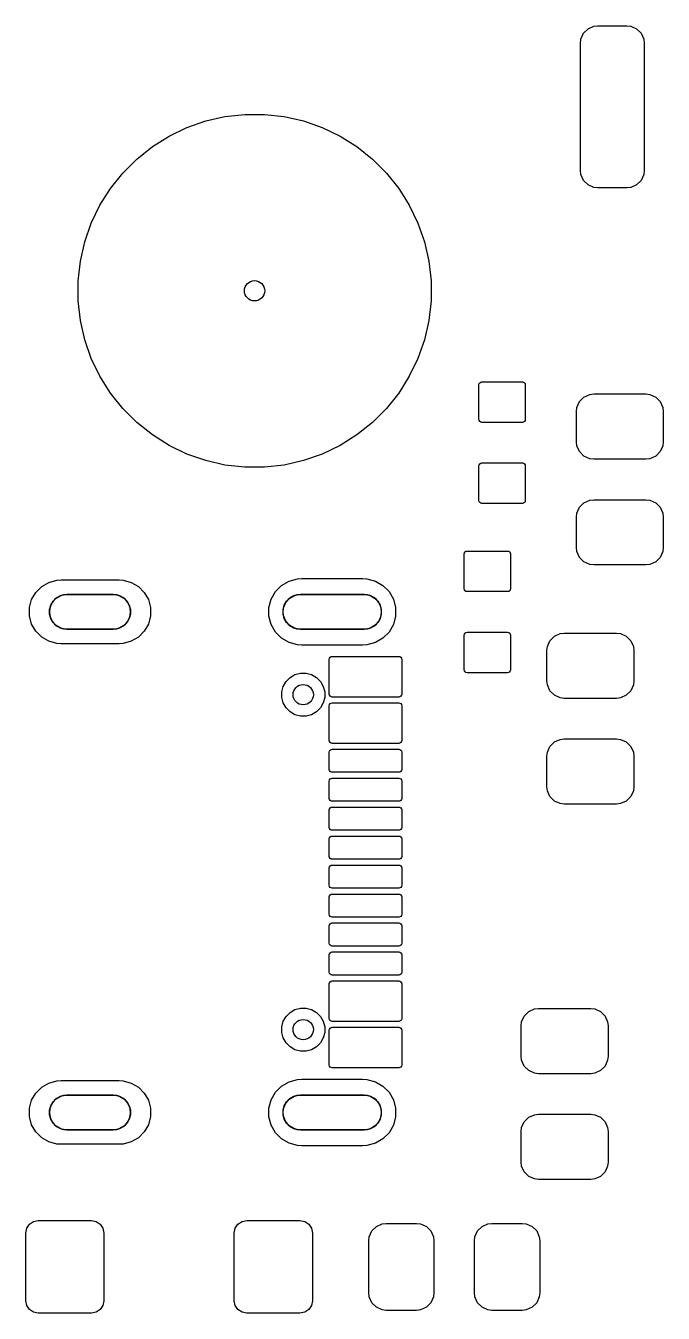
# Model space of a CAD drawing. Extents: x 4.87 to 6.73, y -4.84 to -2.9.
# Drawn here: x 4.871 to 5.304, y -3.771 to -2.897 of the extents above; entities that cross this region are included whole.
import ezdxf

# ---------------------------------------------------------------- set-up
doc = ezdxf.new("R2010")
doc.units = 0
doc.header["$MEASUREMENT"] = 0
doc.layers.add('BLACK', color=7, linetype='CONTINUOUS')

msp = doc.modelspace()

# ---------------------------------------------------------------- linework, layer by layer
at = {"layer": 'BLACK', "linetype": 'CONTINUOUS'}
for p, q in [((5.24848, -2.90576), (5.25024, -2.90179)), ((5.25024, -2.90179), (5.25331, -2.89872)), ((5.25331, -2.89872), (5.25728, -2.89697)), ((5.25728, -2.89697), (5.25998, -2.89665)), ((5.25998, -2.89665), (5.27967, -2.89665)), ((5.27967, -2.89665), (5.28237, -2.89697)), ((5.28237, -2.89697), (5.28634, -2.89872)), ((5.28634, -2.89872), (5.28941, -2.90179)), ((5.28941, -2.90179), (5.29116, -2.90576)), ((5.24817, -2.90846), (5.24848, -2.90576)), ((5.24817, -2.99508), (5.24817, -2.90846)), ((5.29116, -2.90576), (5.29148, -2.90846)), ((5.29148, -2.90846), (5.29148, -2.99508)), ((4.98076, -2.96579), (4.99347, -2.96135)), ((4.99347, -2.96135), (5.0066, -2.95835)), ((5.0066, -2.95835), (5.01998, -2.95684)), ((5.01998, -2.95684), (5.03345, -2.95684)), ((5.03345, -2.95684), (5.04683, -2.95835)), ((5.04683, -2.95835), (5.05995, -2.96135)), ((5.05995, -2.96135), (5.07266, -2.96579)), ((4.95723, -2.9788), (4.96863, -2.97164)), ((4.96863, -2.97164), (4.98076, -2.96579)), ((5.07266, -2.96579), (5.0848, -2.97164)), ((5.0848, -2.97164), (5.0962, -2.9788)), ((4.9467, -2.9872), (4.95723, -2.9788)), ((5.0962, -2.9788), (5.10673, -2.9872)), ((4.93718, -2.99672), (4.9467, -2.9872)), ((5.10673, -2.9872), (5.11625, -2.99672)), ((4.92878, -3.00725), (4.93718, -2.99672)), ((5.11625, -2.99672), (5.12464, -3.00725)), ((5.24848, -2.99778), (5.24817, -2.99508)), ((5.25024, -3.00175), (5.24848, -2.99778)), ((5.29116, -2.99778), (5.28941, -3.00175)), ((5.29148, -2.99508), (5.29116, -2.99778)), ((4.92162, -3.01865), (4.92878, -3.00725)), ((5.12464, -3.00725), (5.13181, -3.01865)), ((5.25331, -3.00482), (5.25024, -3.00175)), ((5.25728, -3.00658), (5.25331, -3.00482)), ((5.25998, -3.00689), (5.25728, -3.00658)), ((5.27967, -3.00689), (5.25998, -3.00689)), ((5.28237, -3.00658), (5.27967, -3.00689)), ((5.28634, -3.00482), (5.28237, -3.00658)), ((5.28941, -3.00175), (5.28634, -3.00482)), ((4.91577, -3.03078), (4.92162, -3.01865)), ((5.13181, -3.01865), (5.13765, -3.03078)), ((4.91133, -3.04349), (4.91577, -3.03078)), ((5.13765, -3.03078), (5.1421, -3.04349)), ((4.90833, -3.05662), (4.91133, -3.04349)), ((5.1421, -3.04349), (5.14509, -3.05662)), ((4.90682, -3.07), (4.90833, -3.05662)), ((5.14509, -3.05662), (5.1466, -3.07)), ((4.90682, -3.08347), (4.90682, -3.07)), ((5.1466, -3.07), (5.1466, -3.08347)), ((4.90833, -3.09685), (4.90682, -3.08347)), ((5.1466, -3.08347), (5.14509, -3.09685)), ((4.91133, -3.10997), (4.90833, -3.09685)), ((5.14509, -3.09685), (5.1421, -3.10997)), ((4.91577, -3.12268), (4.91133, -3.10997)), ((5.1421, -3.10997), (5.13765, -3.12268)), ((4.92162, -3.13482), (4.91577, -3.12268)), ((5.13765, -3.12268), (5.13181, -3.13482)), ((4.92878, -3.14622), (4.92162, -3.13482)), ((5.13181, -3.13482), (5.12464, -3.14622)), ((5.17915, -3.14055), (5.1793, -3.1398)), ((5.1793, -3.1398), (5.17973, -3.13916)), ((5.17973, -3.13916), (5.18037, -3.13873)), ((5.18037, -3.13873), (5.18112, -3.13858)), ((5.18112, -3.13858), (5.20868, -3.13858)), ((5.20868, -3.13858), (5.20943, -3.13873)), ((5.20943, -3.13873), (5.21007, -3.13916)), ((5.21007, -3.13916), (5.2105, -3.1398)), ((5.2105, -3.1398), (5.21065, -3.14055)), ((4.93718, -3.15675), (4.92878, -3.14622)), ((5.12464, -3.14622), (5.11625, -3.15675)), ((5.17915, -3.16417), (5.17915, -3.14055)), ((5.21065, -3.14055), (5.21065, -3.16417)), ((5.24744, -3.15199), (5.25051, -3.14892)), ((5.25051, -3.14892), (5.25448, -3.14716)), ((5.25448, -3.14716), (5.25719, -3.14685)), ((5.25719, -3.14685), (5.29262, -3.14685)), ((5.29262, -3.14685), (5.29532, -3.14716)), ((5.29532, -3.14716), (5.29929, -3.14892)), ((5.29929, -3.14892), (5.30236, -3.15199)), ((4.9467, -3.16627), (4.93718, -3.15675)), ((5.11625, -3.15675), (5.10673, -3.16627)), ((5.24537, -3.15866), (5.24569, -3.15596)), ((5.24569, -3.15596), (5.24744, -3.15199)), ((5.30236, -3.15199), (5.30412, -3.15596)), ((5.30412, -3.15596), (5.30443, -3.15866)), ((4.95723, -3.17466), (4.9467, -3.16627)), ((5.10673, -3.16627), (5.0962, -3.17466)), ((5.1793, -3.16493), (5.17915, -3.16417)), ((5.17973, -3.16557), (5.1793, -3.16493)), ((5.18037, -3.16599), (5.17973, -3.16557)), ((5.18112, -3.16614), (5.18037, -3.16599)), ((5.20868, -3.16614), (5.18112, -3.16614)), ((5.20943, -3.16599), (5.20868, -3.16614)), ((5.21007, -3.16557), (5.20943, -3.16599)), ((5.2105, -3.16493), (5.21007, -3.16557)), ((5.21065, -3.16417), (5.2105, -3.16493)), ((5.24537, -3.17933), (5.24537, -3.15866)), ((5.30443, -3.15866), (5.30443, -3.17933)), ((4.96863, -3.18183), (4.95723, -3.17466)), ((5.0962, -3.17466), (5.0848, -3.18183)), ((4.98076, -3.18767), (4.96863, -3.18183)), ((5.0848, -3.18183), (5.07266, -3.18767)), ((5.24569, -3.18203), (5.24537, -3.17933)), ((5.24744, -3.18601), (5.24569, -3.18203)), ((5.30412, -3.18203), (5.30236, -3.18601)), ((5.30443, -3.17933), (5.30412, -3.18203)), ((4.99347, -3.19212), (4.98076, -3.18767)), ((5.0066, -3.19511), (4.99347, -3.19212)), ((5.05995, -3.19212), (5.04683, -3.19511)), ((5.07266, -3.18767), (5.05995, -3.19212)), ((5.25051, -3.18907), (5.24744, -3.18601)), ((5.25448, -3.19083), (5.25051, -3.18907)), ((5.25719, -3.19114), (5.25448, -3.19083)), ((5.29262, -3.19114), (5.25719, -3.19114)), ((5.29532, -3.19083), (5.29262, -3.19114)), ((5.29929, -3.18907), (5.29532, -3.19083)), ((5.30236, -3.18601), (5.29929, -3.18907)), ((5.01998, -3.19662), (5.0066, -3.19511)), ((5.03345, -3.19662), (5.01998, -3.19662)), ((5.04683, -3.19511), (5.03345, -3.19662)), ((5.17915, -3.19567), (5.1793, -3.19492)), ((5.17915, -3.21929), (5.17915, -3.19567)), ((5.1793, -3.19492), (5.17973, -3.19428)), ((5.17973, -3.19428), (5.18037, -3.19385)), ((5.18037, -3.19385), (5.18112, -3.1937)), ((5.18112, -3.1937), (5.20868, -3.1937)), ((5.20868, -3.1937), (5.20943, -3.19385)), ((5.20943, -3.19385), (5.21007, -3.19428)), ((5.21007, -3.19428), (5.2105, -3.19492)), ((5.2105, -3.19492), (5.21065, -3.19567)), ((5.21065, -3.19567), (5.21065, -3.21929)), ((5.25051, -3.22077), (5.25448, -3.21901)), ((5.25448, -3.21901), (5.25719, -3.2187)), ((5.25719, -3.2187), (5.29262, -3.2187)), ((5.29262, -3.2187), (5.29532, -3.21901)), ((5.29532, -3.21901), (5.29929, -3.22077)), ((5.1793, -3.22004), (5.17915, -3.21929)), ((5.17973, -3.22068), (5.1793, -3.22004)), ((5.18037, -3.22111), (5.17973, -3.22068)), ((5.18112, -3.22126), (5.18037, -3.22111)), ((5.20868, -3.22126), (5.18112, -3.22126)), ((5.20943, -3.22111), (5.20868, -3.22126)), ((5.21007, -3.22068), (5.20943, -3.22111)), ((5.2105, -3.22004), (5.21007, -3.22068)), ((5.21065, -3.21929), (5.2105, -3.22004)), ((5.24537, -3.23051), (5.24569, -3.22781)), ((5.24569, -3.22781), (5.24744, -3.22384)), ((5.24744, -3.22384), (5.25051, -3.22077)), ((5.29929, -3.22077), (5.30236, -3.22384)), ((5.30236, -3.22384), (5.30412, -3.22781)), ((5.30412, -3.22781), (5.30443, -3.23051)), ((5.24537, -3.25118), (5.24537, -3.23051)), ((5.30443, -3.23051), (5.30443, -3.25118)), ((5.16973, -3.25416), (5.17037, -3.25373)), ((5.17037, -3.25373), (5.17112, -3.25358)), ((5.17112, -3.25358), (5.19868, -3.25358)), ((5.19868, -3.25358), (5.19943, -3.25373)), ((5.19943, -3.25373), (5.20007, -3.25416)), ((5.24569, -3.25389), (5.24537, -3.25118)), ((5.24744, -3.25786), (5.24569, -3.25389)), ((5.30412, -3.25389), (5.30236, -3.25786)), ((5.30443, -3.25118), (5.30412, -3.25389)), ((5.16915, -3.25555), (5.1693, -3.2548)), ((5.16915, -3.27917), (5.16915, -3.25555)), ((5.1693, -3.2548), (5.16973, -3.25416)), ((5.20007, -3.25416), (5.2005, -3.2548)), ((5.2005, -3.2548), (5.20065, -3.25555)), ((5.20065, -3.25555), (5.20065, -3.27917)), ((5.25051, -3.26093), (5.24744, -3.25786)), ((5.25448, -3.26268), (5.25051, -3.26093)), ((5.25719, -3.26299), (5.25448, -3.26268)), ((5.29532, -3.26268), (5.29262, -3.26299)), ((5.29929, -3.26093), (5.29532, -3.26268)), ((5.30236, -3.25786), (5.29929, -3.26093)), ((5.29262, -3.26299), (5.25719, -3.26299)), ((4.87804, -3.28166), (4.88203, -3.27766)), ((4.88203, -3.27766), (4.88693, -3.27484)), ((4.88693, -3.27484), (4.89239, -3.27337)), ((4.89239, -3.27337), (4.89522, -3.27319)), ((4.89522, -3.27319), (4.93459, -3.27319)), ((4.93459, -3.27319), (4.93741, -3.27337)), ((4.93741, -3.27337), (4.94287, -3.27484)), ((4.94287, -3.27484), (4.94777, -3.27766)), ((4.94777, -3.27766), (4.95177, -3.28166)), ((5.04084, -3.28106), (5.04502, -3.27688)), ((5.04502, -3.27688), (5.05014, -3.27393)), ((5.05014, -3.27393), (5.05584, -3.2724)), ((5.05584, -3.2724), (5.0588, -3.2722)), ((5.0588, -3.2722), (5.10014, -3.2722)), ((5.10014, -3.2722), (5.10309, -3.2724)), ((5.10309, -3.2724), (5.1088, -3.27393)), ((5.1088, -3.27393), (5.11392, -3.27688)), ((5.11392, -3.27688), (5.1181, -3.28106)), ((5.1693, -3.27993), (5.16915, -3.27917)), ((5.16973, -3.28057), (5.1693, -3.27993)), ((5.2005, -3.27993), (5.20007, -3.28057)), ((5.20065, -3.27917), (5.2005, -3.27993)), ((4.87375, -3.29202), (4.87521, -3.28656)), ((4.87521, -3.28656), (4.87804, -3.28166)), ((4.88824, -3.29032), (4.88978, -3.28765)), ((4.88978, -3.28765), (4.89196, -3.28547)), ((4.89196, -3.28547), (4.89463, -3.28393)), ((4.89463, -3.28393), (4.89761, -3.28313)), ((4.89761, -3.28313), (4.89915, -3.28303)), ((4.89915, -3.28303), (4.93065, -3.28303)), ((4.93065, -3.28303), (4.93219, -3.28313)), ((4.93219, -3.28313), (4.93517, -3.28393)), ((4.93517, -3.28393), (4.93784, -3.28547)), ((4.93784, -3.28547), (4.94002, -3.28765)), ((4.94002, -3.28765), (4.94156, -3.29032)), ((4.95177, -3.28166), (4.95459, -3.28656)), ((4.95459, -3.28656), (4.95605, -3.29202)), ((5.03636, -3.29189), (5.03788, -3.28618)), ((5.03788, -3.28618), (5.04084, -3.28106)), ((5.0469, -3.29032), (5.04844, -3.28765)), ((5.04844, -3.28765), (5.05062, -3.28547)), ((5.05062, -3.28547), (5.0533, -3.28393)), ((5.0533, -3.28393), (5.05627, -3.28313)), ((5.05627, -3.28313), (5.05781, -3.28303)), ((5.05781, -3.28303), (5.10112, -3.28303)), ((5.10112, -3.28303), (5.10266, -3.28313)), ((5.10266, -3.28313), (5.10564, -3.28393)), ((5.10564, -3.28393), (5.10831, -3.28547)), ((5.10831, -3.28547), (5.11049, -3.28765)), ((5.11049, -3.28765), (5.11203, -3.29032)), ((5.1181, -3.28106), (5.12105, -3.28618)), ((5.12105, -3.28618), (5.12258, -3.29189)), ((5.17037, -3.28099), (5.16973, -3.28057)), ((5.17112, -3.28114), (5.17037, -3.28099)), ((5.19868, -3.28114), (5.17112, -3.28114)), ((5.19943, -3.28099), (5.19868, -3.28114)), ((5.20007, -3.28057), (5.19943, -3.28099)), ((4.87375, -3.29767), (4.87375, -3.29202)), ((4.87521, -3.30313), (4.87375, -3.29767)), ((4.88744, -3.2933), (4.88824, -3.29032)), ((4.88744, -3.29638), (4.88744, -3.2933)), ((4.88824, -3.29936), (4.88744, -3.29638)), ((4.94156, -3.29032), (4.94236, -3.2933)), ((4.94236, -3.29638), (4.94156, -3.29936)), ((4.94236, -3.2933), (4.94236, -3.29638)), ((4.95605, -3.29767), (4.95459, -3.30313)), ((4.95605, -3.29202), (4.95605, -3.29767)), ((5.03636, -3.2978), (5.03636, -3.29189)), ((5.03788, -3.30351), (5.03636, -3.2978)), ((5.0461, -3.2933), (5.0469, -3.29032)), ((5.0461, -3.29638), (5.0461, -3.2933)), ((5.0469, -3.29936), (5.0461, -3.29638)), ((5.11203, -3.29032), (5.11283, -3.2933)), ((5.11283, -3.29638), (5.11203, -3.29936)), ((5.11283, -3.2933), (5.11283, -3.29638)), ((5.12258, -3.2978), (5.12105, -3.30351)), ((5.12258, -3.29189), (5.12258, -3.2978)), ((4.87804, -3.30802), (4.87521, -3.30313)), ((4.88978, -3.30203), (4.88824, -3.29936)), ((4.89196, -3.30421), (4.88978, -3.30203)), ((4.89463, -3.30575), (4.89196, -3.30421)), ((4.89761, -3.30655), (4.89463, -3.30575)), ((4.89915, -3.30665), (4.89761, -3.30655)), ((4.93219, -3.30655), (4.93065, -3.30665)), ((4.93517, -3.30575), (4.93219, -3.30655)), ((4.93784, -3.30421), (4.93517, -3.30575)), ((4.94002, -3.30203), (4.93784, -3.30421)), ((4.94156, -3.29936), (4.94002, -3.30203)), ((4.95459, -3.30313), (4.95177, -3.30802)), ((5.04084, -3.30862), (5.03788, -3.30351)), ((5.04844, -3.30203), (5.0469, -3.29936)), ((5.05062, -3.30421), (5.04844, -3.30203)), ((5.0533, -3.30575), (5.05062, -3.30421)), ((5.05627, -3.30655), (5.0533, -3.30575)), ((5.05781, -3.30665), (5.05627, -3.30655)), ((5.10266, -3.30655), (5.10112, -3.30665)), ((5.10564, -3.30575), (5.10266, -3.30655)), ((5.10831, -3.30421), (5.10564, -3.30575)), ((5.11049, -3.30203), (5.10831, -3.30421)), ((5.11203, -3.29936), (5.11049, -3.30203)), ((5.12105, -3.30351), (5.1181, -3.30862)), ((4.88203, -3.31202), (4.87804, -3.30802)), ((4.88693, -3.31485), (4.88203, -3.31202)), ((4.89239, -3.31631), (4.88693, -3.31485)), ((4.93065, -3.30665), (4.89915, -3.30665)), ((4.94287, -3.31485), (4.93741, -3.31631)), ((4.94777, -3.31202), (4.94287, -3.31485)), ((4.95177, -3.30802), (4.94777, -3.31202)), ((5.04502, -3.3128), (5.04084, -3.30862)), ((5.05014, -3.31576), (5.04502, -3.3128)), ((5.10112, -3.30665), (5.05781, -3.30665)), ((5.11392, -3.3128), (5.1088, -3.31576)), ((5.1181, -3.30862), (5.11392, -3.3128)), ((5.16915, -3.31067), (5.1693, -3.30992)), ((5.16915, -3.33429), (5.16915, -3.31067)), ((5.1693, -3.30992), (5.16973, -3.30928)), ((5.16973, -3.30928), (5.17037, -3.30885)), ((5.17037, -3.30885), (5.17112, -3.3087)), ((5.17112, -3.3087), (5.19868, -3.3087)), ((5.19868, -3.3087), (5.19943, -3.30885)), ((5.19943, -3.30885), (5.20007, -3.30928)), ((5.20007, -3.30928), (5.2005, -3.30992)), ((5.2005, -3.30992), (5.20065, -3.31067)), ((5.20065, -3.31067), (5.20065, -3.33429)), ((5.22569, -3.31846), (5.22744, -3.31449)), ((5.22744, -3.31449), (5.23051, -3.31142)), ((5.23051, -3.31142), (5.23448, -3.30966)), ((5.23448, -3.30966), (5.23719, -3.30935)), ((5.23719, -3.30935), (5.27262, -3.30935)), ((5.27262, -3.30935), (5.27532, -3.30966)), ((5.27532, -3.30966), (5.27929, -3.31142)), ((5.27929, -3.31142), (5.28236, -3.31449)), ((5.28236, -3.31449), (5.28412, -3.31846)), ((4.89522, -3.3165), (4.89239, -3.31631)), ((4.93459, -3.3165), (4.89522, -3.3165)), ((4.93741, -3.31631), (4.93459, -3.3165)), ((5.05584, -3.31729), (5.05014, -3.31576)), ((5.0588, -3.31748), (5.05584, -3.31729)), ((5.10014, -3.31748), (5.0588, -3.31748)), ((5.10309, -3.31729), (5.10014, -3.31748)), ((5.1088, -3.31576), (5.10309, -3.31729)), ((5.22537, -3.32116), (5.22569, -3.31846)), ((5.22537, -3.34183), (5.22537, -3.32116)), ((5.28412, -3.31846), (5.28443, -3.32116)), ((5.28443, -3.32116), (5.28443, -3.34183)), ((5.0775, -3.32713), (5.07765, -3.32637)), ((5.0775, -3.35075), (5.0775, -3.32713)), ((5.07765, -3.32637), (5.07808, -3.32573)), ((5.07808, -3.32573), (5.07872, -3.32531)), ((5.07872, -3.32531), (5.07947, -3.32516)), ((5.07947, -3.32516), (5.12474, -3.32516)), ((5.12474, -3.32516), (5.1255, -3.32531)), ((5.1255, -3.32531), (5.12614, -3.32573)), ((5.12614, -3.32573), (5.12656, -3.32637)), ((5.12656, -3.32637), (5.12671, -3.32713)), ((5.12671, -3.32713), (5.12671, -3.35075)), ((5.04807, -3.34215), (5.0508, -3.33943)), ((5.0508, -3.33943), (5.05413, -3.3375)), ((5.05413, -3.3375), (5.05786, -3.3365)), ((5.05786, -3.3365), (5.06171, -3.3365)), ((5.06171, -3.3365), (5.06543, -3.3375)), ((5.06543, -3.3375), (5.06877, -3.33943)), ((5.06877, -3.33943), (5.0715, -3.34215)), ((5.1693, -3.33504), (5.16915, -3.33429)), ((5.16973, -3.33568), (5.1693, -3.33504)), ((5.17037, -3.33611), (5.16973, -3.33568)), ((5.17112, -3.33626), (5.17037, -3.33611)), ((5.19868, -3.33626), (5.17112, -3.33626)), ((5.19943, -3.33611), (5.19868, -3.33626)), ((5.20007, -3.33568), (5.19943, -3.33611)), ((5.2005, -3.33504), (5.20007, -3.33568)), ((5.20065, -3.33429), (5.2005, -3.33504)), ((5.04515, -3.34921), (5.04614, -3.34549)), ((5.04515, -3.35307), (5.04515, -3.34921)), ((5.04614, -3.34549), (5.04807, -3.34215)), ((5.0715, -3.34215), (5.07342, -3.34549)), ((5.07342, -3.34549), (5.07442, -3.34921)), ((5.07442, -3.34921), (5.07442, -3.35307)), ((5.22569, -3.34453), (5.22537, -3.34183)), ((5.22744, -3.34851), (5.22569, -3.34453)), ((5.23051, -3.35157), (5.22744, -3.34851)), ((5.28236, -3.34851), (5.27929, -3.35157)), ((5.28412, -3.34453), (5.28236, -3.34851)), ((5.28443, -3.34183), (5.28412, -3.34453)), ((5.04614, -3.35679), (5.04515, -3.35307)), ((5.04807, -3.36013), (5.04614, -3.35679)), ((5.07342, -3.35679), (5.0715, -3.36013)), ((5.07442, -3.35307), (5.07342, -3.35679)), ((5.07765, -3.3515), (5.0775, -3.35075)), ((5.0775, -3.35862), (5.07765, -3.35787)), ((5.0775, -3.38224), (5.0775, -3.35862)), ((5.07808, -3.35214), (5.07765, -3.3515)), ((5.07765, -3.35787), (5.07808, -3.35723)), ((5.07872, -3.35257), (5.07808, -3.35214)), ((5.07808, -3.35723), (5.07872, -3.3568)), ((5.07947, -3.35272), (5.07872, -3.35257)), ((5.07872, -3.3568), (5.07947, -3.35665)), ((5.12474, -3.35272), (5.07947, -3.35272)), ((5.07947, -3.35665), (5.12474, -3.35665)), ((5.1255, -3.35257), (5.12474, -3.35272)), ((5.12474, -3.35665), (5.1255, -3.3568)), ((5.12614, -3.35214), (5.1255, -3.35257)), ((5.1255, -3.3568), (5.12614, -3.35723)), ((5.12656, -3.3515), (5.12614, -3.35214)), ((5.12614, -3.35723), (5.12656, -3.35787)), ((5.12671, -3.35075), (5.12656, -3.3515)), ((5.12656, -3.35787), (5.12671, -3.35862)), ((5.12671, -3.35862), (5.12671, -3.38224)), ((5.23448, -3.35333), (5.23051, -3.35157)), ((5.23719, -3.35364), (5.23448, -3.35333)), ((5.27262, -3.35364), (5.23719, -3.35364)), ((5.27532, -3.35333), (5.27262, -3.35364)), ((5.27929, -3.35157), (5.27532, -3.35333)), ((5.0508, -3.36285), (5.04807, -3.36013)), ((5.05413, -3.36478), (5.0508, -3.36285)), ((5.05786, -3.36578), (5.05413, -3.36478)), ((5.06171, -3.36578), (5.05786, -3.36578)), ((5.06543, -3.36478), (5.06171, -3.36578)), ((5.06877, -3.36285), (5.06543, -3.36478)), ((5.0715, -3.36013), (5.06877, -3.36285)), ((5.07765, -3.383), (5.0775, -3.38224)), ((5.07808, -3.38364), (5.07765, -3.383)), ((5.07872, -3.38406), (5.07808, -3.38364)), ((5.07947, -3.38421), (5.07872, -3.38406)), ((5.12474, -3.38421), (5.07947, -3.38421)), ((5.1255, -3.38406), (5.12474, -3.38421)), ((5.12614, -3.38364), (5.1255, -3.38406)), ((5.12656, -3.383), (5.12614, -3.38364)), ((5.12671, -3.38224), (5.12656, -3.383)), ((5.22744, -3.38634), (5.23051, -3.38327)), ((5.23051, -3.38327), (5.23448, -3.38151)), ((5.23448, -3.38151), (5.23719, -3.3812)), ((5.23719, -3.3812), (5.27262, -3.3812)), ((5.27262, -3.3812), (5.27532, -3.38151)), ((5.27532, -3.38151), (5.27929, -3.38327)), ((5.27929, -3.38327), (5.28236, -3.38634)), ((5.0775, -3.39012), (5.07765, -3.38936)), ((5.0775, -3.40193), (5.0775, -3.39012)), ((5.07765, -3.38936), (5.07808, -3.38873)), ((5.07808, -3.38873), (5.07872, -3.3883)), ((5.07872, -3.3883), (5.07947, -3.38815)), ((5.07947, -3.38815), (5.12474, -3.38815)), ((5.12474, -3.38815), (5.1255, -3.3883)), ((5.1255, -3.3883), (5.12614, -3.38873)), ((5.12614, -3.38873), (5.12656, -3.38936)), ((5.12656, -3.38936), (5.12671, -3.39012)), ((5.12671, -3.39012), (5.12671, -3.40193)), ((5.22537, -3.39301), (5.22569, -3.39031)), ((5.22537, -3.41368), (5.22537, -3.39301)), ((5.22569, -3.39031), (5.22744, -3.38634)), ((5.28236, -3.38634), (5.28412, -3.39031)), ((5.28412, -3.39031), (5.28443, -3.39301)), ((5.28443, -3.39301), (5.28443, -3.41368)), ((5.07765, -3.40268), (5.0775, -3.40193)), ((5.07808, -3.40332), (5.07765, -3.40268)), ((5.12656, -3.40268), (5.12614, -3.40332)), ((5.12671, -3.40193), (5.12656, -3.40268)), ((5.0775, -3.4098), (5.07765, -3.40905)), ((5.0775, -3.42161), (5.0775, -3.4098)), ((5.07765, -3.40905), (5.07808, -3.40841)), ((5.07872, -3.40375), (5.07808, -3.40332)), ((5.07808, -3.40841), (5.07872, -3.40798)), ((5.07947, -3.4039), (5.07872, -3.40375)), ((5.07872, -3.40798), (5.07947, -3.40783)), ((5.12474, -3.4039), (5.07947, -3.4039)), ((5.07947, -3.40783), (5.12474, -3.40783)), ((5.1255, -3.40375), (5.12474, -3.4039)), ((5.12474, -3.40783), (5.1255, -3.40798)), ((5.12614, -3.40332), (5.1255, -3.40375)), ((5.1255, -3.40798), (5.12614, -3.40841)), ((5.12614, -3.40841), (5.12656, -3.40905)), ((5.12656, -3.40905), (5.12671, -3.4098)), ((5.12671, -3.4098), (5.12671, -3.42161)), ((5.22569, -3.41639), (5.22537, -3.41368)), ((5.22744, -3.42036), (5.22569, -3.41639)), ((5.28412, -3.41639), (5.28236, -3.42036)), ((5.28443, -3.41368), (5.28412, -3.41639)), ((5.07765, -3.42237), (5.0775, -3.42161)), ((5.0775, -3.42949), (5.07765, -3.42873)), ((5.07808, -3.42301), (5.07765, -3.42237)), ((5.07765, -3.42873), (5.07808, -3.4281)), ((5.07872, -3.42343), (5.07808, -3.42301)), ((5.07808, -3.4281), (5.07872, -3.42767)), ((5.07947, -3.42358), (5.07872, -3.42343)), ((5.07872, -3.42767), (5.07947, -3.42752)), ((5.12474, -3.42358), (5.07947, -3.42358)), ((5.07947, -3.42752), (5.12474, -3.42752)), ((5.1255, -3.42343), (5.12474, -3.42358)), ((5.12474, -3.42752), (5.1255, -3.42767)), ((5.12614, -3.42301), (5.1255, -3.42343)), ((5.1255, -3.42767), (5.12614, -3.4281)), ((5.12656, -3.42237), (5.12614, -3.42301)), ((5.12614, -3.4281), (5.12656, -3.42873)), ((5.12671, -3.42161), (5.12656, -3.42237)), ((5.12656, -3.42873), (5.12671, -3.42949)), ((5.23051, -3.42343), (5.22744, -3.42036)), ((5.23448, -3.42518), (5.23051, -3.42343)), ((5.23719, -3.42549), (5.23448, -3.42518)), ((5.27262, -3.42549), (5.23719, -3.42549)), ((5.27532, -3.42518), (5.27262, -3.42549)), ((5.27929, -3.42343), (5.27532, -3.42518)), ((5.28236, -3.42036), (5.27929, -3.42343)), ((5.0775, -3.4413), (5.0775, -3.42949)), ((5.12671, -3.42949), (5.12671, -3.4413)), ((5.07765, -3.44205), (5.0775, -3.4413)), ((5.07808, -3.44269), (5.07765, -3.44205)), ((5.07872, -3.44312), (5.07808, -3.44269)), ((5.07947, -3.44327), (5.07872, -3.44312)), ((5.12474, -3.44327), (5.07947, -3.44327)), ((5.1255, -3.44312), (5.12474, -3.44327)), ((5.12614, -3.44269), (5.1255, -3.44312)), ((5.12656, -3.44205), (5.12614, -3.44269)), ((5.12671, -3.4413), (5.12656, -3.44205)), ((5.0775, -3.44917), (5.07765, -3.44842)), ((5.0775, -3.46098), (5.0775, -3.44917)), ((5.07765, -3.44842), (5.07808, -3.44778)), ((5.07808, -3.44778), (5.07872, -3.44735)), ((5.07872, -3.44735), (5.07947, -3.4472)), ((5.07947, -3.4472), (5.12474, -3.4472)), ((5.12474, -3.4472), (5.1255, -3.44735)), ((5.1255, -3.44735), (5.12614, -3.44778)), ((5.12614, -3.44778), (5.12656, -3.44842)), ((5.12656, -3.44842), (5.12671, -3.44917)), ((5.12671, -3.44917), (5.12671, -3.46098)), ((5.07765, -3.46174), (5.0775, -3.46098)), ((5.07808, -3.46238), (5.07765, -3.46174)), ((5.07872, -3.4628), (5.07808, -3.46238)), ((5.07947, -3.46295), (5.07872, -3.4628)), ((5.12474, -3.46295), (5.07947, -3.46295)), ((5.1255, -3.4628), (5.12474, -3.46295)), ((5.12614, -3.46238), (5.1255, -3.4628)), ((5.12656, -3.46174), (5.12614, -3.46238)), ((5.12671, -3.46098), (5.12656, -3.46174)), ((5.0775, -3.46886), (5.07765, -3.4681)), ((5.0775, -3.48067), (5.0775, -3.46886)), ((5.07765, -3.4681), (5.07808, -3.46747)), ((5.07808, -3.46747), (5.07872, -3.46704)), ((5.07872, -3.46704), (5.07947, -3.46689)), ((5.07947, -3.46689), (5.12474, -3.46689)), ((5.12474, -3.46689), (5.1255, -3.46704)), ((5.1255, -3.46704), (5.12614, -3.46747)), ((5.12614, -3.46747), (5.12656, -3.4681)), ((5.12656, -3.4681), (5.12671, -3.46886)), ((5.12671, -3.46886), (5.12671, -3.48067)), ((5.07765, -3.48142), (5.0775, -3.48067)), ((5.07808, -3.48206), (5.07765, -3.48142)), ((5.12656, -3.48142), (5.12614, -3.48206)), ((5.12671, -3.48067), (5.12656, -3.48142)), ((5.0775, -3.48854), (5.07765, -3.48779)), ((5.0775, -3.50035), (5.0775, -3.48854)), ((5.07765, -3.48779), (5.07808, -3.48715)), ((5.07872, -3.48249), (5.07808, -3.48206)), ((5.07808, -3.48715), (5.07872, -3.48672)), ((5.07947, -3.48264), (5.07872, -3.48249)), ((5.07872, -3.48672), (5.07947, -3.48657)), ((5.12474, -3.48264), (5.07947, -3.48264)), ((5.07947, -3.48657), (5.12474, -3.48657)), ((5.1255, -3.48249), (5.12474, -3.48264)), ((5.12474, -3.48657), (5.1255, -3.48672)), ((5.12614, -3.48206), (5.1255, -3.48249)), ((5.1255, -3.48672), (5.12614, -3.48715)), ((5.12614, -3.48715), (5.12656, -3.48779)), ((5.12656, -3.48779), (5.12671, -3.48854)), ((5.12671, -3.48854), (5.12671, -3.50035)), ((5.07765, -3.50111), (5.0775, -3.50035)), ((5.0775, -3.50823), (5.07765, -3.50748)), ((5.07808, -3.50175), (5.07765, -3.50111)), ((5.07765, -3.50748), (5.07808, -3.50684)), ((5.07872, -3.50217), (5.07808, -3.50175)), ((5.07808, -3.50684), (5.07872, -3.50641)), ((5.07947, -3.50232), (5.07872, -3.50217)), ((5.07872, -3.50641), (5.07947, -3.50626)), ((5.12474, -3.50232), (5.07947, -3.50232)), ((5.07947, -3.50626), (5.12474, -3.50626)), ((5.1255, -3.50217), (5.12474, -3.50232)), ((5.12474, -3.50626), (5.1255, -3.50641)), ((5.12614, -3.50175), (5.1255, -3.50217)), ((5.1255, -3.50641), (5.12614, -3.50684)), ((5.12656, -3.50111), (5.12614, -3.50175)), ((5.12614, -3.50684), (5.12656, -3.50748)), ((5.12671, -3.50035), (5.12656, -3.50111)), ((5.12656, -3.50748), (5.12671, -3.50823)), ((5.0775, -3.52004), (5.0775, -3.50823)), ((5.12671, -3.50823), (5.12671, -3.52004)), ((5.07765, -3.52079), (5.0775, -3.52004)), ((5.07808, -3.52143), (5.07765, -3.52079)), ((5.07872, -3.52186), (5.07808, -3.52143)), ((5.07947, -3.52201), (5.07872, -3.52186)), ((5.12474, -3.52201), (5.07947, -3.52201)), ((5.1255, -3.52186), (5.12474, -3.52201)), ((5.12614, -3.52143), (5.1255, -3.52186)), ((5.12656, -3.52079), (5.12614, -3.52143)), ((5.12671, -3.52004), (5.12656, -3.52079)), ((5.0775, -3.52791), (5.07765, -3.52716)), ((5.0775, -3.53972), (5.0775, -3.52791)), ((5.07765, -3.52716), (5.07808, -3.52652)), ((5.07808, -3.52652), (5.07872, -3.52609)), ((5.07872, -3.52609), (5.07947, -3.52594)), ((5.07947, -3.52594), (5.12474, -3.52594)), ((5.12474, -3.52594), (5.1255, -3.52609)), ((5.1255, -3.52609), (5.12614, -3.52652)), ((5.12614, -3.52652), (5.12656, -3.52716)), ((5.12656, -3.52716), (5.12671, -3.52791)), ((5.12671, -3.52791), (5.12671, -3.53972)), ((5.07765, -3.54048), (5.0775, -3.53972)), ((5.07808, -3.54112), (5.07765, -3.54048)), ((5.07872, -3.54154), (5.07808, -3.54112)), ((5.07947, -3.54169), (5.07872, -3.54154)), ((5.12474, -3.54169), (5.07947, -3.54169)), ((5.1255, -3.54154), (5.12474, -3.54169)), ((5.12614, -3.54112), (5.1255, -3.54154)), ((5.12656, -3.54048), (5.12614, -3.54112)), ((5.12671, -3.53972), (5.12656, -3.54048)), ((5.0775, -3.5476), (5.07765, -3.54685)), ((5.0775, -3.57122), (5.0775, -3.5476)), ((5.07765, -3.54685), (5.07808, -3.54621)), ((5.07808, -3.54621), (5.07872, -3.54578)), ((5.07872, -3.54578), (5.07947, -3.54563)), ((5.07947, -3.54563), (5.12474, -3.54563)), ((5.12474, -3.54563), (5.1255, -3.54578)), ((5.1255, -3.54578), (5.12614, -3.54621)), ((5.12614, -3.54621), (5.12656, -3.54685)), ((5.12656, -3.54685), (5.12671, -3.5476)), ((5.12671, -3.5476), (5.12671, -3.57122)), ((5.04807, -3.56971), (5.0508, -3.56699)), ((5.0508, -3.56699), (5.05413, -3.56506)), ((5.05413, -3.56506), (5.05786, -3.56406)), ((5.05786, -3.56406), (5.06171, -3.56406)), ((5.06171, -3.56406), (5.06543, -3.56506)), ((5.06543, -3.56506), (5.06877, -3.56699)), ((5.06877, -3.56699), (5.0715, -3.56971)), ((5.20994, -3.56949), (5.21301, -3.56642)), ((5.21301, -3.56642), (5.21698, -3.56466)), ((5.21698, -3.56466), (5.21969, -3.56435)), ((5.21969, -3.56435), (5.25512, -3.56435)), ((5.25512, -3.56435), (5.25782, -3.56466)), ((5.25782, -3.56466), (5.26179, -3.56642)), ((5.26179, -3.56642), (5.26486, -3.56949)), ((5.04515, -3.57677), (5.04614, -3.57305)), ((5.04515, -3.58063), (5.04515, -3.57677)), ((5.04614, -3.57305), (5.04807, -3.56971)), ((5.0715, -3.56971), (5.07342, -3.57305)), ((5.07342, -3.57305), (5.07442, -3.57677)), ((5.07442, -3.57677), (5.07442, -3.58063)), ((5.07765, -3.57197), (5.0775, -3.57122)), ((5.07808, -3.57261), (5.07765, -3.57197)), ((5.07765, -3.57834), (5.07808, -3.5777)), ((5.07872, -3.57304), (5.07808, -3.57261)), ((5.07808, -3.5777), (5.07872, -3.57728)), ((5.07947, -3.57319), (5.07872, -3.57304)), ((5.07872, -3.57728), (5.07947, -3.57713)), ((5.12474, -3.57319), (5.07947, -3.57319)), ((5.07947, -3.57713), (5.12474, -3.57713)), ((5.1255, -3.57304), (5.12474, -3.57319)), ((5.12474, -3.57713), (5.1255, -3.57728)), ((5.12614, -3.57261), (5.1255, -3.57304)), ((5.1255, -3.57728), (5.12614, -3.5777)), ((5.12656, -3.57197), (5.12614, -3.57261)), ((5.12614, -3.5777), (5.12656, -3.57834)), ((5.12671, -3.57122), (5.12656, -3.57197)), ((5.20787, -3.57616), (5.20819, -3.57346)), ((5.20787, -3.59683), (5.20787, -3.57616)), ((5.20819, -3.57346), (5.20994, -3.56949)), ((5.26486, -3.56949), (5.26662, -3.57346)), ((5.26662, -3.57346), (5.26693, -3.57616)), ((5.26693, -3.57616), (5.26693, -3.59683)), ((5.04614, -3.58435), (5.04515, -3.58063)), ((5.04807, -3.58769), (5.04614, -3.58435)), ((5.07342, -3.58435), (5.0715, -3.58769)), ((5.07442, -3.58063), (5.07342, -3.58435)), ((5.0775, -3.57909), (5.07765, -3.57834)), ((5.0775, -3.60272), (5.0775, -3.57909)), ((5.12656, -3.57834), (5.12671, -3.57909)), ((5.12671, -3.57909), (5.12671, -3.60272)), ((5.0508, -3.59041), (5.04807, -3.58769)), ((5.05413, -3.59234), (5.0508, -3.59041)), ((5.05786, -3.59334), (5.05413, -3.59234)), ((5.06171, -3.59334), (5.05786, -3.59334)), ((5.06543, -3.59234), (5.06171, -3.59334)), ((5.06877, -3.59041), (5.06543, -3.59234)), ((5.0715, -3.58769), (5.06877, -3.59041)), ((5.07765, -3.60347), (5.0775, -3.60272)), ((5.07808, -3.60411), (5.07765, -3.60347)), ((5.12656, -3.60347), (5.12614, -3.60411)), ((5.12671, -3.60272), (5.12656, -3.60347)), ((5.20819, -3.59953), (5.20787, -3.59683)), ((5.20994, -3.60351), (5.20819, -3.59953)), ((5.21301, -3.60657), (5.20994, -3.60351)), ((5.26486, -3.60351), (5.26179, -3.60657)), ((5.26662, -3.59953), (5.26486, -3.60351)), ((5.26693, -3.59683), (5.26662, -3.59953)), ((5.05014, -3.61409), (5.05584, -3.61256)), ((5.05584, -3.61256), (5.0588, -3.61236)), ((5.0588, -3.61236), (5.10014, -3.61236)), ((5.07872, -3.60454), (5.07808, -3.60411)), ((5.07947, -3.60469), (5.07872, -3.60454)), ((5.12474, -3.60469), (5.07947, -3.60469)), ((5.10014, -3.61236), (5.10309, -3.61256)), ((5.10309, -3.61256), (5.1088, -3.61409)), ((5.1255, -3.60454), (5.12474, -3.60469)), ((5.12614, -3.60411), (5.1255, -3.60454)), ((5.21698, -3.60833), (5.21301, -3.60657)), ((5.21969, -3.60864), (5.21698, -3.60833)), ((5.25512, -3.60864), (5.21969, -3.60864)), ((5.25782, -3.60833), (5.25512, -3.60864)), ((5.26179, -3.60657), (5.25782, -3.60833)), ((4.87804, -3.62182), (4.88203, -3.61782)), ((4.88203, -3.61782), (4.88693, -3.61499)), ((4.88693, -3.61499), (4.89239, -3.61353)), ((4.89239, -3.61353), (4.89522, -3.61335)), ((4.89522, -3.61335), (4.93459, -3.61335)), ((4.93459, -3.61335), (4.93741, -3.61353)), ((4.93741, -3.61353), (4.94287, -3.61499)), ((4.94287, -3.61499), (4.94777, -3.61782)), ((4.94777, -3.61782), (4.95177, -3.62182)), ((5.03788, -3.62634), (5.04084, -3.62122)), ((5.04084, -3.62122), (5.04502, -3.61704)), ((5.04502, -3.61704), (5.05014, -3.61409)), ((5.1088, -3.61409), (5.11392, -3.61704)), ((5.11392, -3.61704), (5.1181, -3.62122)), ((5.1181, -3.62122), (5.12105, -3.62634)), ((4.87375, -3.63217), (4.87521, -3.62671)), ((4.87521, -3.62671), (4.87804, -3.62182)), ((4.88824, -3.63048), (4.88978, -3.62781)), ((4.88978, -3.62781), (4.89196, -3.62563)), ((4.89196, -3.62563), (4.89463, -3.62409)), ((4.89463, -3.62409), (4.89761, -3.62329)), ((4.89761, -3.62329), (4.89915, -3.62319)), ((4.89915, -3.62319), (4.93065, -3.62319)), ((4.93065, -3.62319), (4.93219, -3.62329)), ((4.93219, -3.62329), (4.93517, -3.62409)), ((4.93517, -3.62409), (4.93784, -3.62563)), ((4.93784, -3.62563), (4.94002, -3.62781)), ((4.94002, -3.62781), (4.94156, -3.63048)), ((4.95177, -3.62182), (4.95459, -3.62671)), ((4.95459, -3.62671), (4.95605, -3.63217)), ((5.03636, -3.63205), (5.03788, -3.62634)), ((5.0469, -3.63048), (5.04844, -3.62781)), ((5.04844, -3.62781), (5.05062, -3.62563)), ((5.05062, -3.62563), (5.0533, -3.62409)), ((5.0533, -3.62409), (5.05627, -3.62329)), ((5.05627, -3.62329), (5.05781, -3.62319)), ((5.05781, -3.62319), (5.10112, -3.62319)), ((5.10112, -3.62319), (5.10266, -3.62329)), ((5.10266, -3.62329), (5.10564, -3.62409)), ((5.10564, -3.62409), (5.10831, -3.62563)), ((5.10831, -3.62563), (5.11049, -3.62781)), ((5.11049, -3.62781), (5.11203, -3.63048)), ((5.12105, -3.62634), (5.12258, -3.63205)), ((4.87375, -3.63783), (4.87375, -3.63217)), ((4.87521, -3.64329), (4.87375, -3.63783)), ((4.88744, -3.63346), (4.88824, -3.63048)), ((4.88744, -3.63654), (4.88744, -3.63346)), ((4.88824, -3.63952), (4.88744, -3.63654)), ((4.94156, -3.63048), (4.94236, -3.63346)), ((4.94236, -3.63654), (4.94156, -3.63952)), ((4.94236, -3.63346), (4.94236, -3.63654)), ((4.95605, -3.63783), (4.95459, -3.64329)), ((4.95605, -3.63217), (4.95605, -3.63783)), ((5.03636, -3.63795), (5.03636, -3.63205)), ((5.03788, -3.64366), (5.03636, -3.63795)), ((5.0461, -3.63346), (5.0469, -3.63048)), ((5.0461, -3.63654), (5.0461, -3.63346)), ((5.0469, -3.63952), (5.0461, -3.63654)), ((5.11203, -3.63048), (5.11283, -3.63346)), ((5.11283, -3.63654), (5.11203, -3.63952)), ((5.11283, -3.63346), (5.11283, -3.63654)), ((5.12258, -3.63795), (5.12105, -3.64366)), ((5.12258, -3.63205), (5.12258, -3.63795)), ((5.20994, -3.64134), (5.21301, -3.63827)), ((5.21301, -3.63827), (5.21698, -3.63651)), ((5.21698, -3.63651), (5.21969, -3.6362)), ((5.21969, -3.6362), (5.25512, -3.6362)), ((5.25512, -3.6362), (5.25782, -3.63651)), ((5.25782, -3.63651), (5.26179, -3.63827)), ((5.26179, -3.63827), (5.26486, -3.64134)), ((4.87804, -3.64818), (4.87521, -3.64329)), ((4.88978, -3.64219), (4.88824, -3.63952)), ((4.89196, -3.64437), (4.88978, -3.64219)), ((4.89463, -3.64591), (4.89196, -3.64437)), ((4.89761, -3.64671), (4.89463, -3.64591)), ((4.89915, -3.64681), (4.89761, -3.64671)), ((4.93065, -3.64681), (4.89915, -3.64681)), ((4.93219, -3.64671), (4.93065, -3.64681)), ((4.93517, -3.64591), (4.93219, -3.64671)), ((4.93784, -3.64437), (4.93517, -3.64591)), ((4.94002, -3.64219), (4.93784, -3.64437)), ((4.94156, -3.63952), (4.94002, -3.64219)), ((4.95459, -3.64329), (4.95177, -3.64818)), ((5.04084, -3.64878), (5.03788, -3.64366)), ((5.04844, -3.64219), (5.0469, -3.63952)), ((5.05062, -3.64437), (5.04844, -3.64219)), ((5.0533, -3.64591), (5.05062, -3.64437)), ((5.05627, -3.64671), (5.0533, -3.64591)), ((5.05781, -3.64681), (5.05627, -3.64671)), ((5.10112, -3.64681), (5.05781, -3.64681)), ((5.10266, -3.64671), (5.10112, -3.64681)), ((5.10564, -3.64591), (5.10266, -3.64671)), ((5.10831, -3.64437), (5.10564, -3.64591)), ((5.11049, -3.64219), (5.10831, -3.64437)), ((5.11203, -3.63952), (5.11049, -3.64219)), ((5.12105, -3.64366), (5.1181, -3.64878)), ((5.20787, -3.64801), (5.20819, -3.64531)), ((5.20819, -3.64531), (5.20994, -3.64134)), ((5.26486, -3.64134), (5.26662, -3.64531)), ((5.26662, -3.64531), (5.26693, -3.64801)), ((4.88203, -3.65218), (4.87804, -3.64818)), ((4.88693, -3.65501), (4.88203, -3.65218)), ((4.89239, -3.65647), (4.88693, -3.65501)), ((4.89522, -3.65665), (4.89239, -3.65647)), ((4.93741, -3.65647), (4.93459, -3.65665)), ((4.94287, -3.65501), (4.93741, -3.65647)), ((4.94777, -3.65218), (4.94287, -3.65501)), ((4.95177, -3.64818), (4.94777, -3.65218)), ((5.04502, -3.65296), (5.04084, -3.64878)), ((5.05014, -3.65591), (5.04502, -3.65296)), ((5.05584, -3.65744), (5.05014, -3.65591)), ((5.1088, -3.65591), (5.10309, -3.65744)), ((5.11392, -3.65296), (5.1088, -3.65591)), ((5.1181, -3.64878), (5.11392, -3.65296)), ((5.20787, -3.66868), (5.20787, -3.64801)), ((5.26693, -3.64801), (5.26693, -3.66868)), ((4.93459, -3.65665), (4.89522, -3.65665)), ((5.0588, -3.65764), (5.05584, -3.65744)), ((5.10014, -3.65764), (5.0588, -3.65764)), ((5.10309, -3.65744), (5.10014, -3.65764)), ((5.20819, -3.67139), (5.20787, -3.66868)), ((5.20994, -3.67536), (5.20819, -3.67139)), ((5.26662, -3.67139), (5.26486, -3.67536)), ((5.26693, -3.66868), (5.26662, -3.67139)), ((5.21301, -3.67843), (5.20994, -3.67536)), ((5.21698, -3.68018), (5.21301, -3.67843)), ((5.21969, -3.68049), (5.21698, -3.68018)), ((5.25512, -3.68049), (5.21969, -3.68049)), ((5.25782, -3.68018), (5.25512, -3.68049)), ((5.26179, -3.67843), (5.25782, -3.68018)), ((5.26486, -3.67536), (5.26179, -3.67843)), ((4.87647, -3.70907), (4.87973, -3.70843)), ((4.87973, -3.70843), (4.91582, -3.70843)), ((4.91582, -3.70843), (4.91908, -3.70907)), ((5.0182, -3.70907), (5.02146, -3.70843)), ((5.02146, -3.70843), (5.05755, -3.70843)), ((5.05755, -3.70843), (5.06082, -3.70907)), ((4.8712, -3.71696), (4.87185, -3.71369)), ((4.8712, -3.76289), (4.8712, -3.71696)), ((4.87185, -3.71369), (4.8737, -3.71092)), ((4.8737, -3.71092), (4.87647, -3.70907)), ((4.91908, -3.70907), (4.92185, -3.71092)), ((4.92185, -3.71092), (4.9237, -3.71369)), ((4.9237, -3.71369), (4.92435, -3.71696)), ((4.92435, -3.71696), (4.92435, -3.76289)), ((5.01293, -3.71696), (5.01358, -3.71369)), ((5.01293, -3.76289), (5.01293, -3.71696)), ((5.01358, -3.71369), (5.01543, -3.71092)), ((5.01543, -3.71092), (5.0182, -3.70907)), ((5.06082, -3.70907), (5.06358, -3.71092)), ((5.06358, -3.71092), (5.06543, -3.71369)), ((5.06543, -3.71369), (5.06608, -3.71696)), ((5.06608, -3.71696), (5.06608, -3.76289)), ((5.10464, -3.7195), (5.1064, -3.71553)), ((5.1064, -3.71553), (5.10947, -3.71246)), ((5.10947, -3.71246), (5.11344, -3.71071)), ((5.11344, -3.71071), (5.11614, -3.71039)), ((5.11614, -3.71039), (5.13681, -3.71039)), ((5.13681, -3.71039), (5.13952, -3.71071)), ((5.13952, -3.71071), (5.14349, -3.71246)), ((5.14349, -3.71246), (5.14656, -3.71553)), ((5.14656, -3.71553), (5.14831, -3.7195)), ((5.17649, -3.7195), (5.17825, -3.71553)), ((5.17825, -3.71553), (5.18132, -3.71246)), ((5.18132, -3.71246), (5.18529, -3.71071)), ((5.18529, -3.71071), (5.18799, -3.71039)), ((5.18799, -3.71039), (5.20866, -3.71039)), ((5.20866, -3.71039), (5.21137, -3.71071)), ((5.21137, -3.71071), (5.21534, -3.71246)), ((5.21534, -3.71246), (5.21841, -3.71553)), ((5.21841, -3.71553), (5.22016, -3.7195)), ((5.10433, -3.7222), (5.10464, -3.7195)), ((5.10433, -3.75764), (5.10433, -3.7222)), ((5.14831, -3.7195), (5.14862, -3.7222)), ((5.14862, -3.7222), (5.14862, -3.75764)), ((5.17618, -3.7222), (5.17649, -3.7195)), ((5.17618, -3.75764), (5.17618, -3.7222)), ((5.22016, -3.7195), (5.22047, -3.7222)), ((5.22047, -3.7222), (5.22047, -3.75764)), ((5.10464, -3.76034), (5.10433, -3.75764)), ((5.1064, -3.76431), (5.10464, -3.76034)), ((5.14831, -3.76034), (5.14656, -3.76431)), ((5.14862, -3.75764), (5.14831, -3.76034)), ((5.17649, -3.76034), (5.17618, -3.75764)), ((5.17825, -3.76431), (5.17649, -3.76034)), ((5.22016, -3.76034), (5.21841, -3.76431)), ((5.22047, -3.75764), (5.22016, -3.76034)), ((4.87185, -3.76615), (4.8712, -3.76289)), ((4.8737, -3.76892), (4.87185, -3.76615)), ((4.87647, -3.77077), (4.8737, -3.76892)), ((4.92185, -3.76892), (4.91908, -3.77077)), ((4.9237, -3.76615), (4.92185, -3.76892)), ((4.92435, -3.76289), (4.9237, -3.76615)), ((5.01358, -3.76615), (5.01293, -3.76289)), ((5.01543, -3.76892), (5.01358, -3.76615)), ((5.0182, -3.77077), (5.01543, -3.76892)), ((5.06358, -3.76892), (5.06082, -3.77077)), ((5.06543, -3.76615), (5.06358, -3.76892)), ((5.06608, -3.76289), (5.06543, -3.76615)), ((5.10947, -3.76738), (5.1064, -3.76431)), ((5.11344, -3.76914), (5.10947, -3.76738)), ((5.11614, -3.76945), (5.11344, -3.76914)), ((5.13681, -3.76945), (5.11614, -3.76945)), ((5.13952, -3.76914), (5.13681, -3.76945)), ((5.14349, -3.76738), (5.13952, -3.76914)), ((5.14656, -3.76431), (5.14349, -3.76738)), ((5.18132, -3.76738), (5.17825, -3.76431)), ((5.18529, -3.76914), (5.18132, -3.76738)), ((5.18799, -3.76945), (5.18529, -3.76914)), ((5.20866, -3.76945), (5.18799, -3.76945)), ((5.21137, -3.76914), (5.20866, -3.76945)), ((5.21534, -3.76738), (5.21137, -3.76914)), ((5.21841, -3.76431), (5.21534, -3.76738)), ((4.87973, -3.77142), (4.87647, -3.77077)), ((4.91582, -3.77142), (4.87973, -3.77142)), ((4.91908, -3.77077), (4.91582, -3.77142)), ((5.02146, -3.77142), (5.0182, -3.77077)), ((5.05755, -3.77142), (5.02146, -3.77142)), ((5.06082, -3.77077), (5.05755, -3.77142))]:
    msp.add_line(p, q, dxfattribs=at)
at = {"layer": 'BLACK'}
for centre in [(5.02671, -3.07673), (5.05978, -3.35114), (5.05978, -3.5787)]:
    msp.add_circle(centre, 0.00689, dxfattribs=at)
at = {"layer": 'WHITE', "linetype": 'CONTINUOUS'}
for p, q in [((4.93065, -3.28303), (4.89915, -3.28303)), ((5.10112, -3.28303), (5.05781, -3.28303)), ((4.89915, -3.30665), (4.93065, -3.30665)), ((5.05781, -3.30665), (5.10112, -3.30665)), ((4.93065, -3.62319), (4.89915, -3.62319)), ((5.10112, -3.62319), (5.05781, -3.62319)), ((4.89915, -3.64681), (4.93065, -3.64681)), ((5.05781, -3.64681), (5.10112, -3.64681))]:
    msp.add_line(p, q, dxfattribs=at)
at = {"layer": 'WHITE'}
for centre in [(5.02671, -3.07673), (5.05978, -3.35114), (5.05978, -3.5787)]:
    msp.add_circle(centre, 0.00689, dxfattribs=at)
for centre, start, end in [((4.89915, -3.29484), 90, 270), ((4.93065, -3.29484), -90, 90), ((5.05781, -3.29484), 90, 270), ((5.10112, -3.29484), -90, 90), ((4.89915, -3.635), 90, 270), ((4.93065, -3.635), -90, 90), ((5.05781, -3.635), 90, 270), ((5.10112, -3.635), -90, 90)]:
    msp.add_arc(centre, 0.01181, start, end, dxfattribs=at)

doc.saveas('drawing.dxf')
